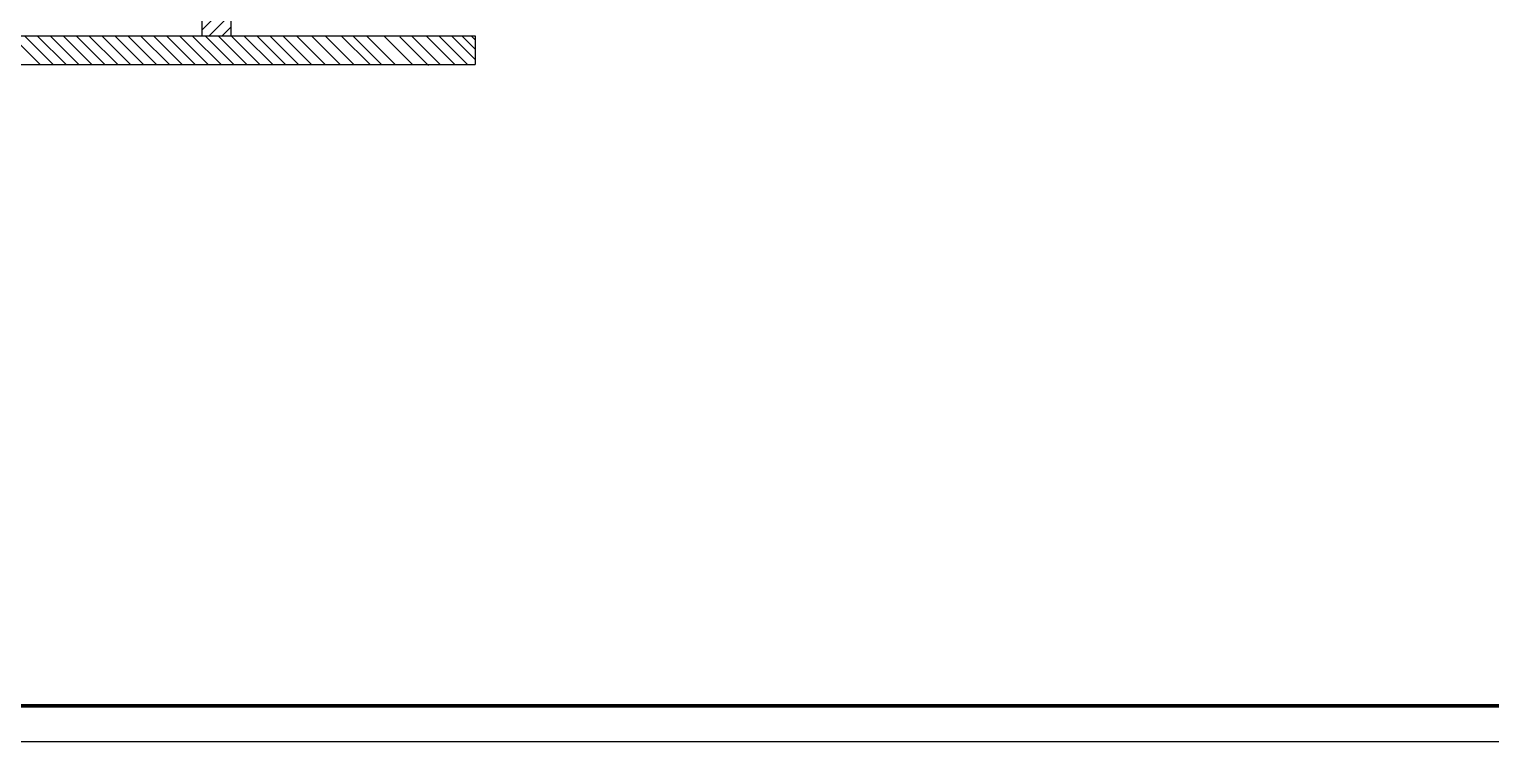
# Model space of a CAD drawing. Extents: x 626 to 1905, y 563 to 1774.
# Drawn here: x 740.5 to 943.8, y 1180.2 to 1279.2 of the extents above; entities that cross this region are included whole.
import ezdxf

# ---------------------------------------------------------------- set-up
doc = ezdxf.new("R2010")
doc.units = 0
doc.header["$LTSCALE"] = 0.5
doc.header["$MEASUREMENT"] = 0
doc.layers.get('0').update_dxf_attribs({"linetype": 'CONTINUOUS'})

# ---------------------------------------------------------------- blocks, each defined once
blk = doc.blocks.new('*X71')
at = {"color": 0}
for p, q in [((759.18, 1448.86), (762.08, 1451.77)), ((759.18, 1450.66), (759.99, 1451.47)), ((759.18, 1447.07), (763.18, 1451.07)), ((759.18, 1445.27), (763.18, 1449.27)), ((759.18, 1443.48), (763.18, 1447.48)), ((759.18, 1441.68), (763.18, 1445.68)), ((759.18, 1439.88), (763.18, 1443.88)), ((759.18, 1438.09), (763.18, 1442.09)), ((759.18, 1436.29), (763.18, 1440.29)), ((759.18, 1434.5), (763.18, 1438.5)), ((759.18, 1432.7), (763.18, 1436.7)), ((759.18, 1430.9), (763.18, 1434.9)), ((759.18, 1429.11), (763.18, 1433.11)), ((759.18, 1427.31), (763.18, 1431.31)), ((759.18, 1425.52), (763.18, 1429.52)), ((759.18, 1364.45), (760.68, 1365.95)), ((759.18, 1362.65), (762.42, 1365.9)), ((759.18, 1360.86), (763.18, 1364.86)), ((759.18, 1359.06), (763.18, 1363.06)), ((759.18, 1357.27), (763.18, 1361.27)), ((759.18, 1355.47), (763.18, 1359.47)), ((759.18, 1353.67), (763.18, 1357.67)), ((759.18, 1351.88), (763.18, 1355.88)), ((759.18, 1350.08), (763.18, 1354.08)), ((759.18, 1348.28), (763.18, 1352.28)), ((759.18, 1346.49), (763.18, 1350.49)), ((759.18, 1344.69), (763.18, 1348.69)), ((759.18, 1342.9), (763.18, 1346.9)), ((759.18, 1341.1), (763.18, 1345.1)), ((759.18, 1339.3), (763.18, 1343.3)), ((759.18, 1337.51), (763.18, 1341.51)), ((759.18, 1335.71), (763.18, 1339.71)), ((759.18, 1333.92), (763.18, 1337.92)), ((759.18, 1332.12), (763.18, 1336.12)), ((759.18, 1330.32), (763.18, 1334.32)), ((759.18, 1328.53), (763.18, 1332.53)), ((760.2, 1327.75), (763.18, 1330.73)), ((761.99, 1327.75), (763.18, 1328.94))]:
    blk.add_line(p, q, dxfattribs=at)

msp = doc.modelspace()

# ---------------------------------------------------------------- linework, layer by layer
for p, q in [((764.56, 1316.45136), (764.56, 1278.33)), ((768.56, 1316.45136), (768.56, 1278.33)), ((681.17, 1278.33), (802.56, 1278.33)), ((802.56, 1278.33), (802.56, 1274.33)), ((681.0473, 1274.33), (802.56, 1274.33)), ((1467.71, 1180.16), (626.71, 1180.16))]:
    msp.add_line(p, q)
at = {"color": 0}
for p, q in [((742.06122, 1274.33), (738.06122, 1278.33)), ((743.85728, 1274.33), (739.85728, 1278.33)), ((745.65333, 1274.33), (741.65333, 1278.33)), ((747.44938, 1274.33), (743.44938, 1278.33)), ((749.24543, 1274.33), (745.24543, 1278.33)), ((751.04148, 1274.33), (747.04148, 1278.33)), ((752.83753, 1274.33), (748.83753, 1278.33)), ((754.63358, 1274.33), (750.63358, 1278.33)), ((756.42963, 1274.33), (752.42963, 1278.33)), ((758.22569, 1274.33), (754.22569, 1278.33)), ((760.02174, 1274.33), (756.02174, 1278.33)), ((761.81779, 1274.33), (757.81779, 1278.33)), ((763.61384, 1274.33), (759.61384, 1278.33)), ((765.40989, 1274.33), (761.40989, 1278.33)), ((767.20594, 1274.33), (763.20594, 1278.33)), ((769.00199, 1274.33), (765.00199, 1278.33)), ((770.79804, 1274.33), (766.79804, 1278.33)), ((772.5941, 1274.33), (768.5941, 1278.33)), ((774.39015, 1274.33), (770.39015, 1278.33)), ((776.1862, 1274.33), (772.1862, 1278.33)), ((777.98225, 1274.33), (773.98225, 1278.33)), ((779.7783, 1274.33), (775.7783, 1278.33)), ((781.6983, 1274.33), (777.6983, 1278.33)), ((783.7783, 1274.33), (779.7783, 1278.33)), ((785.6883, 1274.33), (781.6883, 1278.33)), ((787.9283, 1274.33), (783.9283, 1278.33)), ((789.5283, 1274.33), (785.5283, 1278.33)), ((791.4383, 1274.33), (787.4383, 1278.33)), ((793.8283, 1274.33), (789.8283, 1278.33)), ((797.6683, 1274.33), (793.6683, 1278.33)), ((799.7383, 1274.33), (795.7383, 1278.33)), ((801.4983, 1274.33), (797.4983, 1278.33)), ((802.56, 1275.0283), (799.2583, 1278.33)), ((802.56, 1276.4683), (800.6983, 1278.33)), ((802.56, 1277.7383), (801.9683, 1278.33)), ((796.0683, 1274.17), (792.0683, 1278.17))]:
    msp.add_line(p, q, dxfattribs=at)
at = {"linetype": 'CONTINUOUS', "const_width": 0.5}
for points in [[(758.48721, 1248.15), (758.48721, 1248.15)], [(765.55335, 1248.15), (765.55335, 1248.15)]]:
    msp.add_lwpolyline(points, dxfattribs=at)
at = {"const_width": 0.5}
msp.add_lwpolyline([(1462.71, 1185.16), (634.71, 1185.16)], dxfattribs=at)

# ---------------------------------------------------------------- block references
msp.add_blockref('*X71', (5.38, -49.42))

doc.saveas('drawing.dxf')
